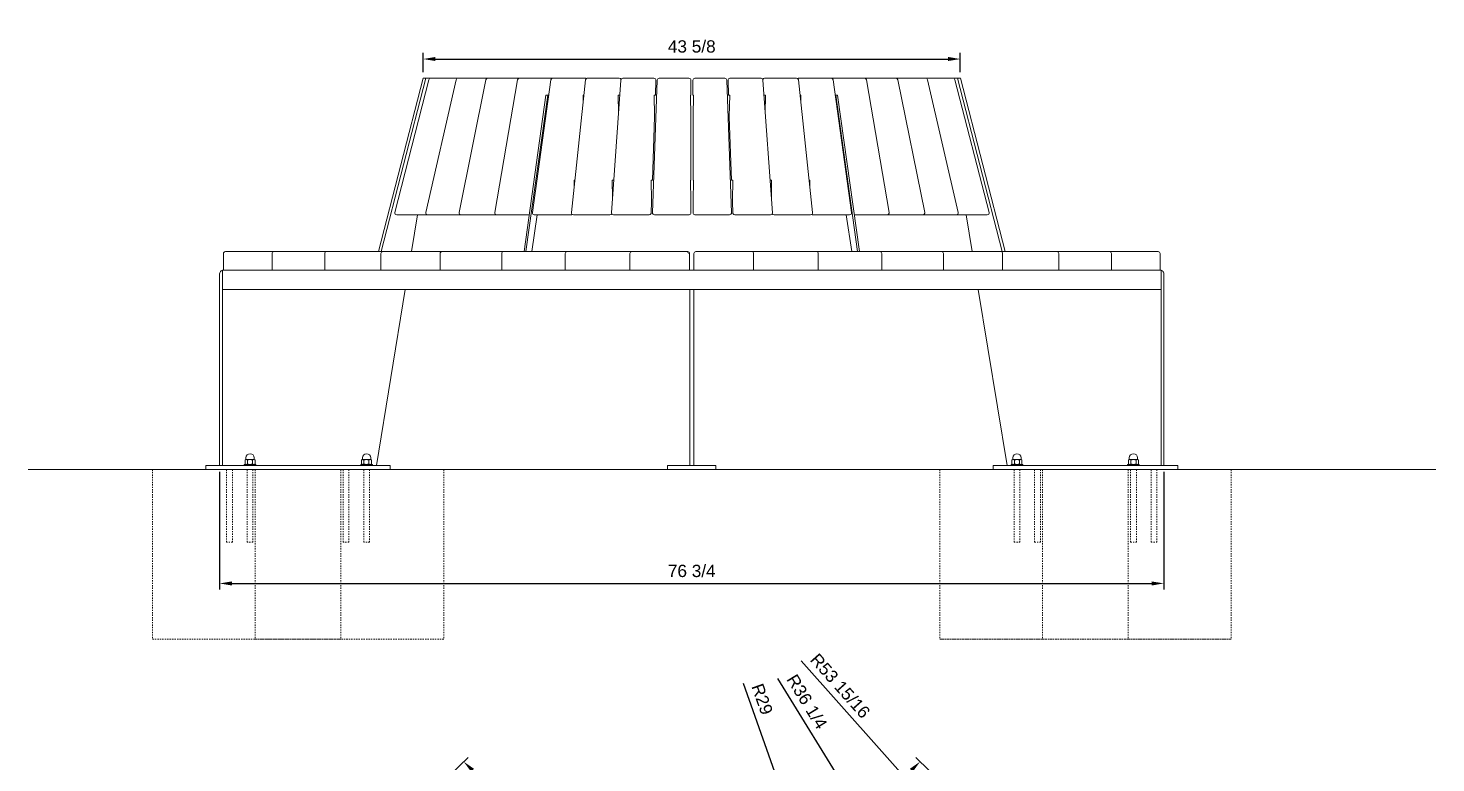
# Model space of a CAD drawing. Header units: inches. Extents: x -15 to 173, y -9 to 125.
# Drawn here: x -14.7 to 99.7, y 65.8 to 125.5 of the extents above; entities that cross this region are included whole.
import ezdxf

# ---------------------------------------------------------------- set-up
doc = ezdxf.new("R2010")
doc.units = ezdxf.units.IN
doc.header["$PDSIZE"] = -1
doc.linetypes.add('HIDDEN', pattern=[1.905, 1.27, -0.635])
for name, color, linetype, lineweight in [('ZANO_R', 7, 'Continuous', 0), ('ZANO_R_przerywana', 250, 'HIDDEN', 0), ('ZANO_W', 1, 'Continuous', 0)]:
    doc.layers.add(name, color=color, linetype=linetype, lineweight=lineweight)
doc.styles.get("Standard").update_dxf_attribs({"font": 'ARIALUNI.TTF'})
doc.dimstyles.new('amerykanie', dxfattribs={"dimtxt": 50, "dimasz": 50, "dimexe": 0.5, "dimexo": 0.5, "dimgap": 1, "dimtad": 1, "dimdec": 0, "dimzin": 0, "dimlunit": 5, "dimtxsty": 'Standard', "dimcen": 0.09, "dimclrd": 1, "dimclre": 1, "dimclrt": 1, "dimazin": 0, "dimtfac": 1, "dimtdec": 0, "dimtmove": 0, "dimatfit": 3, "dimfxl": 1, "dimtzin": 0, "dimarcsym": 1})

# ---------------------------------------------------------------- blocks, each defined once
blk = doc.blocks.new('*D376')
at = {"layer": 'Defpoints', "color": 0}
for p in [(39.27, 84.03), (18.57, 63.75), (59.97, 63.75), (32.47, 58.98)]:
    blk.add_point(p, dxfattribs=at)
at = {"layer": 'ZANO_W', "color": 1, "lineweight": -2}
for p, q in [((18.93, 64.1), (21.09, 66.21)), ((59.61, 64.1), (57.46, 66.21))]:
    blk.add_line(p, q, dxfattribs=at)
blk.add_arc((39.27, 84.03), 25.96, 226.623, 313.3759, dxfattribs=at)
at = {"layer": 'ZANO_W', "color": 1}
for points in [[(21.56, 65.28), (21.33, 65.04), (20.73, 65.86)], [(57.22, 65.04), (56.98, 65.28), (57.81, 65.86)]]:
    blk.add_solid(points, dxfattribs=at)
at = {"layer": 'ZANO_W', "color": 1, "insert": (39.27, 59.08), "char_height": 1, "attachment_point": 5, "rotation": 359.9995}
blk.add_mtext("91%%d10'", dxfattribs=at)
blk = doc.blocks.new('*D378')
at = {"layer": 'Defpoints', "color": 0}
for p in [(39.27, 84.03), (75.13, 43.72)]:
    blk.add_point(p, dxfattribs=at)
at = {"layer": 'ZANO_W', "color": 1, "lineweight": -2}
blk.add_line((74.47, 44.47), (48.14, 74.06), dxfattribs=at)
at = {"layer": 'ZANO_W', "color": 1}
blk.add_solid([(74.34, 44.36), (74.59, 44.58), (75.13, 43.72)], dxfattribs=at)
at = {"layer": 'ZANO_W', "color": 1, "insert": (51.32, 72.02), "char_height": 1, "attachment_point": 5, "rotation": 311.6657}
blk.add_mtext('R53 15/16', dxfattribs=at)
blk = doc.blocks.new('*D379')
at = {"layer": 'Defpoints', "color": 0}
for p in [(39.27, 84.03), (58.21, 53.15)]:
    blk.add_point(p, dxfattribs=at)
at = {"layer": 'ZANO_W', "color": 1, "lineweight": -2}
blk.add_line((57.69, 54), (46.26, 72.63), dxfattribs=at)
at = {"layer": 'ZANO_W', "color": 1}
blk.add_solid([(57.55, 53.91), (57.83, 54.09), (58.21, 53.15)], dxfattribs=at)
at = {"layer": 'ZANO_W', "color": 1, "insert": (48.62, 70.73), "char_height": 1, "attachment_point": 5, "rotation": 301.5279}
blk.add_mtext('R36 1/4', dxfattribs=at)
blk = doc.blocks.new('*D380')
at = {"layer": 'Defpoints', "color": 0}
for p in [(39.27, 84.03), (48.95, 56.7)]:
    blk.add_point(p, dxfattribs=at)
at = {"layer": 'ZANO_W', "color": 1, "lineweight": -2}
blk.add_line((48.62, 57.64), (43.46, 72.2), dxfattribs=at)
at = {"layer": 'ZANO_W', "color": 1}
blk.add_solid([(48.46, 57.58), (48.78, 57.7), (48.95, 56.7)], dxfattribs=at)
at = {"layer": 'ZANO_W', "color": 1, "insert": (44.98, 70.94), "char_height": 1, "attachment_point": 5, "rotation": 289.5082}
blk.add_mtext('R29', dxfattribs=at)
blk = doc.blocks.new('*D388')
at = {"layer": 'Defpoints', "color": 0}
for p in [(61.08, 122.98), (17.44, 121.42), (61.08, 121.42)]:
    blk.add_point(p, dxfattribs=at)
at = {"layer": 'ZANO_W', "color": 1, "lineweight": -2}
for p, q in [((17.44, 121.92), (17.44, 123.48)), ((18.44, 122.98), (60.08, 122.98)), ((61.08, 121.92), (61.08, 123.48))]:
    blk.add_line(p, q, dxfattribs=at)
at = {"layer": 'ZANO_W', "color": 1}
for points in [[(18.44, 123.15), (18.44, 122.82), (17.44, 122.98)], [(60.08, 122.82), (60.08, 123.15), (61.08, 122.98)]]:
    blk.add_solid(points, dxfattribs=at)
at = {"layer": 'ZANO_W', "color": 1, "insert": (39.26, 124), "char_height": 1, "attachment_point": 5}
blk.add_mtext('43 5/8', dxfattribs=at)
blk = doc.blocks.new('*D389')
at = {"layer": 'Defpoints', "color": 0}
for p in [(0.9, 89.92), (77.62, 89.92), (77.62, 80.35)]:
    blk.add_point(p, dxfattribs=at)
at = {"layer": 'ZANO_W', "color": 1, "lineweight": -2}
for p, q in [((0.9, 89.42), (0.9, 79.85)), ((77.62, 89.42), (77.62, 79.85)), ((1.9, 80.35), (76.62, 80.35))]:
    blk.add_line(p, q, dxfattribs=at)
at = {"layer": 'ZANO_W', "color": 1}
for points in [[(1.9, 80.51), (1.9, 80.18), (0.9, 80.35)], [(76.62, 80.18), (76.62, 80.51), (77.62, 80.35)]]:
    blk.add_solid(points, dxfattribs=at)
at = {"layer": 'ZANO_W', "color": 1, "insert": (39.26, 81.36), "char_height": 1, "attachment_point": 5}
blk.add_mtext('76 3/4', dxfattribs=at)

msp = doc.modelspace()

# ---------------------------------------------------------------- linework, layer by layer
at = {"layer": 'ZANO_R'}
for p, q in [((13.81132, 107.32537), (17.43875, 121.41985)), ((14.03403, 107.32537), (17.66146, 121.41985)), ((17.89975, 121.3015), (15.13281, 110.51774)), ((17.66146, 121.41985), (17.43875, 121.41985)), ((20.12829, 121.29768), (17.64684, 110.51392)), ((17.66146, 121.41985), (18.05229, 121.41985)), ((18.05229, 121.41985), (19.81272, 121.41985)), ((19.81272, 121.41985), (20.28176, 121.41985)), ((20.28176, 121.41985), (22.1883, 121.41985)), ((22.53801, 121.29347), (20.36575, 110.5097)), ((22.1883, 121.41985), (22.69239, 121.41985)), ((22.69239, 121.41985), (24.72684, 121.41985)), ((25.10594, 121.28889), (23.26359, 110.50512)), ((24.72684, 121.41985), (25.26117, 121.41985)), ((25.26117, 121.41985), (27.40411, 121.41985)), ((27.80759, 121.28399), (26.31274, 110.50023)), ((27.40411, 121.41985), (27.93866, 121.41985)), ((27.95112, 121.41935), (27.93866, 121.41985)), ((27.96358, 121.41985), (30.19455, 121.41985)), ((30.6172, 121.27882), (29.48412, 110.49506)), ((30.19455, 121.41985), (30.61554, 121.41985)), ((30.77382, 121.41985), (33.07153, 121.41985)), ((33.50798, 121.27345), (32.74748, 110.48968)), ((33.07153, 121.41985), (33.37495, 121.41985)), ((33.66507, 121.41985), (36.00759, 121.41985)), ((36.00759, 121.41985), (36.19053, 121.41985)), ((36.45235, 121.26792), (36.07169, 110.48416)), ((36.30487, 120.0419), (36.34791, 121.25679)), ((36.60973, 121.41985), (38.9747, 121.41985)), ((38.9747, 121.41985), (39.03542, 121.41985)), ((39.19306, 120.0419), (39.1929, 121.26239)), ((39.36013, 121.26233), (39.36045, 120.0419)), ((39.51761, 121.41985), (39.57969, 121.41985)), ((39.57969, 121.41985), (41.94454, 121.41985)), ((42.48681, 110.48422), (42.10192, 121.26798)), ((42.20495, 121.25673), (42.24846, 120.0419)), ((42.36233, 121.41985), (42.54661, 121.41985)), ((42.54661, 121.41985), (44.88876, 121.41985)), ((45.81052, 110.48974), (45.04585, 121.2735)), ((45.17744, 121.41985), (45.48217, 121.41985)), ((45.48217, 121.41985), (47.77927, 121.41985)), ((49.07303, 110.49512), (47.93588, 121.27888)), ((47.93607, 121.41985), (48.35834, 121.41985)), ((48.35834, 121.41985), (50.58846, 121.41985)), ((50.61189, 121.41985), (50.60017, 121.41941)), ((50.61189, 121.41985), (51.14767, 121.41985)), ((52.24322, 110.50028), (50.74444, 121.28405)), ((51.14767, 121.41985), (53.28952, 121.41985)), ((53.28952, 121.41985), (53.82354, 121.41985)), ((55.29085, 110.50518), (53.44474, 121.28894)), ((53.82354, 121.41985), (55.85668, 121.41985)), ((55.85668, 121.41985), (56.36041, 121.41985)), ((58.18686, 110.50975), (56.01105, 121.29351)), ((56.36041, 121.41985), (58.26542, 121.41985)), ((58.26542, 121.41985), (58.73405, 121.41985)), ((60.90363, 110.51396), (58.41888, 121.29773)), ((58.73405, 121.41985), (60.49276, 121.41985)), ((60.85996, 121.41985), (60.49276, 121.41985)), ((63.41526, 110.51778), (60.64529, 121.30155)), ((64.4874, 107.32537), (60.85996, 121.41985)), ((61.08267, 121.41985), (60.85996, 121.41985)), ((64.71011, 107.32537), (61.08267, 121.41985)), ((27.41011, 120.03796), (25.64164, 107.32537)), ((27.55566, 120.03796), (25.78719, 107.32537)), ((27.55566, 120.03796), (27.41011, 120.03796)), ((27.55566, 120.03796), (27.63486, 120.03796)), ((30.48723, 120.0419), (30.42796, 120.0419)), ((30.42796, 120.0419), (30.43609, 119.55519)), ((33.42112, 120.0419), (33.29195, 120.0419)), ((33.29195, 120.0419), (33.31729, 118.56951)), ((36.30297, 120.0419), (36.21291, 120.0419)), ((36.21291, 120.0419), (36.24274, 118.34176)), ((36.30487, 120.0419), (36.30297, 120.0419)), ((39.19286, 120.0419), (39.16296, 120.0419)), ((39.16296, 120.0419), (39.19308, 118.34176)), ((39.19306, 120.0419), (39.19286, 120.0419)), ((39.36067, 120.0419), (39.36045, 120.0419)), ((39.39123, 120.0419), (39.36067, 120.0419)), ((39.36112, 118.34176), (39.39123, 120.0419)), ((42.25039, 120.0419), (42.24846, 120.0419)), ((42.34112, 120.0419), (42.25039, 120.0419)), ((42.31129, 118.34176), (42.34112, 120.0419)), ((45.2616, 120.0419), (45.13318, 120.0419)), ((45.23652, 118.58454), (45.2616, 120.0419)), ((48.1248, 120.0419), (48.06632, 120.0419)), ((48.11681, 119.56313), (48.1248, 120.0419)), ((50.96575, 120.03796), (50.91763, 120.03796)), ((50.96575, 120.03796), (52.73422, 107.32537)), ((51.11131, 120.03796), (50.96575, 120.03796)), ((51.11131, 120.03796), (52.87977, 107.32537)), ((36.06046, 113.14305), (36.24211, 118.27046)), ((39.19398, 113.14305), (39.19329, 118.31809)), ((39.3609, 118.31756), (39.36226, 113.14305)), ((42.31194, 118.26994), (42.49558, 113.14305)), ((29.70222, 113.14305), (29.71047, 112.64931)), ((29.76235, 113.14305), (29.70222, 113.14305)), ((32.80455, 113.14305), (32.83006, 111.66067)), ((32.9346, 113.14305), (32.80455, 113.14305)), ((35.9685, 113.14305), (35.99833, 111.44291)), ((36.05856, 113.14305), (35.9685, 113.14305)), ((36.06046, 113.14305), (36.05856, 113.14305)), ((39.16388, 113.14305), (39.194, 111.44291)), ((39.19377, 113.14305), (39.16388, 113.14305)), ((39.19398, 113.14305), (39.19377, 113.14305)), ((39.36248, 113.14305), (39.36226, 113.14305)), ((39.39304, 113.14305), (39.36248, 113.14305)), ((39.36293, 111.44291), (39.39304, 113.14305)), ((42.49751, 113.14305), (42.49558, 113.14305)), ((42.58824, 113.14305), (42.49751, 113.14305)), ((42.55841, 111.44291), (42.58824, 113.14305)), ((45.75167, 113.14305), (45.62238, 113.14305)), ((45.72642, 111.67574), (45.75167, 113.14305)), ((48.85315, 113.14305), (48.79381, 113.14305)), ((48.84503, 112.65728), (48.85315, 113.14305)), ((35.96587, 110.47303), (35.99771, 111.37161)), ((39.19433, 110.47862), (39.19421, 111.41924)), ((39.36271, 111.41871), (39.36296, 110.47856)), ((42.55906, 111.37109), (42.59123, 110.47297)), ((17.33019, 110.32112), (15.28535, 110.32112)), ((16.96868, 110.32112), (16.48112, 107.32537)), ((17.80031, 110.32112), (17.33019, 110.32112)), ((20.01487, 110.32112), (17.80031, 110.32112)), ((20.52012, 110.32112), (20.01487, 110.32112)), ((22.88326, 110.32112), (20.52012, 110.32112)), ((23.41882, 110.32112), (22.88326, 110.32112)), ((25.90797, 110.32112), (23.41882, 110.32112)), ((26.05839, 110.32112), (25.90797, 110.32112)), ((26.26936, 107.32537), (26.70493, 110.32112)), ((29.06014, 110.32112), (26.46873, 110.32112)), ((29.48112, 110.32112), (29.06014, 110.32112)), ((32.30967, 110.32112), (29.64074, 110.32112)), ((32.61308, 110.32112), (32.30967, 110.32112)), ((35.62555, 110.32112), (32.90457, 110.32112)), ((35.80849, 110.32112), (35.62555, 110.32112)), ((38.97613, 110.32112), (36.22908, 110.32112)), ((39.03685, 110.32112), (38.97613, 110.32112)), ((39.58252, 110.32112), (39.52044, 110.32112)), ((42.32943, 110.32112), (39.58252, 110.32112)), ((42.93289, 110.32112), (42.74861, 110.32112)), ((45.65344, 110.32112), (42.93289, 110.32112)), ((46.24821, 110.32112), (45.94348, 110.32112)), ((48.91642, 110.32112), (46.24821, 110.32112)), ((49.49683, 110.32112), (49.07456, 110.32112)), ((52.08724, 110.32112), (49.49683, 110.32112)), ((52.25206, 107.32537), (51.81648, 110.32112)), ((52.64775, 110.32112), (52.46303, 110.32112)), ((55.13563, 110.32112), (52.64775, 110.32112)), ((55.67089, 110.32112), (55.13563, 110.32112)), ((58.03249, 110.32112), (55.67089, 110.32112)), ((58.53738, 110.32112), (58.03249, 110.32112)), ((60.75017, 110.32112), (58.53738, 110.32112)), ((61.21988, 110.32112), (60.75017, 110.32112)), ((63.26273, 110.32112), (61.21988, 110.32112)), ((61.55274, 110.32112), (62.04031, 107.32537)), ((1.21455, 107.16789), (1.21455, 105.82931)), ((1.37203, 107.32537), (4.65679, 107.32537)), ((4.65679, 107.32537), (5.32001, 107.32537)), ((5.16253, 107.16789), (5.16253, 105.82931)), ((5.32001, 107.32537), (8.88384, 107.32537)), ((8.88384, 107.32537), (9.59777, 107.32537)), ((9.44029, 107.16789), (9.44029, 105.82931)), ((9.59777, 107.32537), (13.40605, 107.32537)), ((13.40605, 107.32537), (14.16374, 107.32537)), ((14.00626, 107.16789), (14.00626, 105.82931)), ((14.16374, 107.32537), (18.17947, 107.32537)), ((18.17947, 107.32537), (18.97356, 107.32537)), ((18.81608, 107.16789), (18.81608, 105.82931)), ((18.97356, 107.32537), (23.15772, 107.32537)), ((23.15772, 107.32537), (23.9805, 107.32537)), ((23.82302, 107.16789), (23.82302, 105.82931)), ((23.9805, 107.32537), (28.29243, 107.32537)), ((28.29243, 107.32537), (29.1359, 107.32537)), ((28.97842, 107.16789), (28.97842, 105.82931)), ((29.1359, 107.32537), (33.53372, 107.32537)), ((33.53372, 107.32537), (34.38968, 107.32537)), ((34.2322, 107.16789), (34.2322, 105.82931)), ((34.38968, 107.32537), (38.83064, 107.32537)), ((38.83064, 107.32537), (38.92944, 107.32537)), ((39.08692, 105.82931), (39.08692, 107.16789)), ((39.4345, 107.16789), (39.4345, 105.82931)), ((39.59198, 107.32537), (39.69078, 107.32537)), ((39.69078, 107.32537), (44.13175, 107.32537)), ((44.13175, 107.32537), (44.98771, 107.32537)), ((44.28923, 105.82931), (44.28923, 107.16789)), ((44.98771, 107.32537), (49.38553, 107.32537)), ((49.38553, 107.32537), (50.22899, 107.32537)), ((49.54301, 105.82931), (49.54301, 107.16789)), ((50.22899, 107.32537), (54.54093, 107.32537)), ((54.54093, 107.32537), (55.3637, 107.32537)), ((54.69841, 105.82931), (54.69841, 107.16789)), ((55.3637, 107.32537), (59.54787, 107.32537)), ((59.54787, 107.32537), (60.34195, 107.32537)), ((59.70535, 105.82931), (59.70535, 107.16789)), ((60.34195, 107.32537), (64.35768, 107.32537)), ((64.35768, 107.32537), (65.11537, 107.32537)), ((64.51516, 105.82931), (64.51516, 107.16789)), ((65.11537, 107.32537), (68.92366, 107.32537)), ((68.92366, 107.32537), (69.63758, 107.32537)), ((69.08114, 105.82931), (69.08114, 107.16789)), ((69.63758, 107.32537), (73.20141, 107.32537)), ((73.20141, 107.32537), (73.86464, 107.32537)), ((73.35889, 105.82931), (73.35889, 107.16789)), ((73.86464, 107.32537), (77.14939, 107.32537)), ((77.30687, 105.82931), (77.30687, 107.16789)), ((0.89881, 89.92381), (0.89881, 105.43561)), ((1.12152, 105.82931), (1.12152, 104.25451)), ((1.21455, 105.82931), (1.12152, 105.82931)), ((1.12152, 89.92381), (1.12152, 105.43561)), ((1.26589, 105.82931), (1.21455, 105.82931)), ((1.26589, 105.82931), (4.55065, 105.82931)), ((4.67038, 105.82931), (4.55065, 105.82931)), ((5.16253, 105.82931), (4.67038, 105.82931)), ((5.22584, 105.82931), (5.16338, 105.82931)), ((5.22584, 105.82931), (8.78968, 105.82931)), ((8.91282, 105.82931), (8.78968, 105.82931)), ((9.44029, 105.82931), (8.91282, 105.82931)), ((9.51649, 105.82931), (9.44351, 105.82931)), ((9.51649, 105.82931), (13.32477, 105.82931)), ((13.45013, 105.82931), (13.32477, 105.82931)), ((14.01334, 105.82931), (13.45013, 105.82931)), ((14.09613, 105.82931), (14.01334, 105.82931)), ((14.09613, 105.82931), (18.11186, 105.82931)), ((18.23822, 105.82931), (18.11186, 105.82931)), ((18.82849, 105.82931), (18.23822, 105.82931)), ((18.92028, 105.82931), (18.82849, 105.82931)), ((18.92028, 105.82931), (23.10444, 105.82931)), ((23.23057, 105.82931), (23.10444, 105.82931)), ((23.84216, 105.82931), (23.23057, 105.82931)), ((23.94206, 105.82931), (23.84216, 105.82931)), ((23.94206, 105.82931), (28.254, 105.82931)), ((28.37867, 105.82931), (28.254, 105.82931)), ((29.00565, 105.82931), (28.37867, 105.82931)), ((29.11269, 105.82931), (29.00565, 105.82931)), ((29.11269, 105.82931), (33.51051, 105.82931)), ((33.63251, 105.82931), (33.51051, 105.82931)), ((34.26877, 105.82931), (33.63251, 105.82931)), ((34.38191, 105.82931), (34.26877, 105.82931)), ((34.38191, 105.82931), (38.82288, 105.82931)), ((38.94103, 105.82931), (38.82288, 105.82931)), ((39.5804, 105.82931), (38.94103, 105.82931)), ((39.69854, 105.82931), (39.5804, 105.82931)), ((39.69854, 105.82931), (44.13951, 105.82931)), ((44.25266, 105.82931), (44.13951, 105.82931)), ((44.88892, 105.82931), (44.25266, 105.82931)), ((45.01092, 105.82931), (44.88892, 105.82931)), ((45.01092, 105.82931), (49.40874, 105.82931)), ((49.51578, 105.82931), (49.40874, 105.82931)), ((50.14276, 105.82931), (49.51578, 105.82931)), ((50.26742, 105.82931), (50.14276, 105.82931)), ((50.26742, 105.82931), (54.57936, 105.82931)), ((54.67926, 105.82931), (54.57936, 105.82931)), ((55.29086, 105.82931), (54.67926, 105.82931)), ((55.41698, 105.82931), (55.29086, 105.82931)), ((55.41698, 105.82931), (59.60115, 105.82931)), ((59.69294, 105.82931), (59.60115, 105.82931)), ((60.28321, 105.82931), (59.69294, 105.82931)), ((60.40956, 105.82931), (60.28321, 105.82931)), ((60.40956, 105.82931), (64.4253, 105.82931)), ((64.50808, 105.82931), (64.4253, 105.82931)), ((65.0713, 105.82931), (64.50808, 105.82931)), ((65.19666, 105.82931), (65.0713, 105.82931)), ((65.19666, 105.82931), (69.00494, 105.82931)), ((69.07792, 105.82931), (69.00494, 105.82931)), ((69.60861, 105.82931), (69.08114, 105.82931)), ((69.73175, 105.82931), (69.60861, 105.82931)), ((69.73175, 105.82931), (73.29558, 105.82931)), ((73.35805, 105.82931), (73.29558, 105.82931)), ((73.85104, 105.82931), (73.35889, 105.82931)), ((73.97078, 105.82931), (73.85104, 105.82931)), ((73.97078, 105.82931), (77.25553, 105.82931)), ((77.30687, 105.82931), (77.25553, 105.82931)), ((77.39991, 105.82931), (77.30687, 105.82931)), ((77.39991, 105.82931), (77.39991, 104.25451)), ((77.39991, 89.92381), (77.39991, 105.43561)), ((77.62262, 89.92381), (77.62262, 105.43561)), ((77.39991, 104.25451), (1.12152, 104.25451)), ((15.98133, 104.25451), (13.64899, 89.92381)), ((25.37615, 104.25451), (25.37615, 104.25057)), ((25.37615, 104.25057), (25.5217, 104.25057)), ((25.5217, 104.25451), (25.5217, 104.25057)), ((25.5217, 104.25057), (25.7705, 104.25057)), ((39.10323, 104.25451), (39.10323, 89.92381)), ((39.41819, 104.25451), (39.41819, 89.92381)), ((52.99972, 104.25057), (52.75092, 104.25057)), ((52.99972, 104.25451), (52.99972, 104.25057)), ((52.99972, 104.25057), (53.14527, 104.25057)), ((53.14527, 104.25451), (53.14527, 104.25057)), ((62.54009, 104.25451), (64.87244, 89.92381)), ((2.96778, 90.38429), (2.96778, 90.05388)), ((3.02213, 90.41593), (2.97733, 90.39007)), ((3.06154, 90.41593), (3.02213, 90.41593)), ((3.04182, 90.55373), (3.04182, 90.42578)), ((3.35964, 90.41593), (3.06154, 90.41593)), ((3.1553, 90.38429), (3.1553, 90.05388)), ((3.67457, 90.41593), (3.35964, 90.41593)), ((3.56399, 90.38429), (3.56399, 90.05388)), ((3.73079, 90.41593), (3.67457, 90.41593)), ((3.71111, 90.42578), (3.71111, 90.55373)), ((3.7756, 90.39007), (3.73079, 90.41593)), ((3.78515, 90.38429), (3.77515, 90.38928)), ((3.78515, 90.38429), (3.78515, 90.05388)), ((12.43298, 90.38429), (12.43298, 90.05388)), ((12.48733, 90.41593), (12.44253, 90.39007)), ((12.52674, 90.41593), (12.48733, 90.41593)), ((12.50702, 90.55373), (12.50702, 90.42578)), ((12.82484, 90.41593), (12.52674, 90.41593)), ((12.6205, 90.38429), (12.6205, 90.05388)), ((13.13977, 90.41593), (12.82484, 90.41593)), ((13.02919, 90.38429), (13.02919, 90.05388)), ((13.196, 90.41593), (13.13977, 90.41593)), ((13.17631, 90.42578), (13.17631, 90.55373)), ((13.2408, 90.39007), (13.196, 90.41593)), ((13.25035, 90.38429), (13.24035, 90.38928)), ((13.25035, 90.38429), (13.25035, 90.05388)), ((65.32543, 90.41593), (65.2706, 90.38428)), ((65.27063, 90.38429), (65.27063, 90.05388)), ((65.37424, 90.41593), (65.32543, 90.41593)), ((65.34511, 90.55373), (65.34511, 90.42578)), ((65.68242, 90.41593), (65.37424, 90.41593)), ((65.47785, 90.38429), (65.47785, 90.05388)), ((65.98794, 90.41593), (65.68242, 90.41593)), ((65.88699, 90.38429), (65.88699, 90.05388)), ((66.03409, 90.41593), (65.98794, 90.41593)), ((66.01441, 90.42578), (66.01441, 90.55373)), ((66.08892, 90.38428), (66.03409, 90.41593)), ((66.0889, 90.38429), (66.0889, 90.05388)), ((74.79063, 90.41593), (74.7358, 90.38428)), ((74.73583, 90.38429), (74.73583, 90.05388)), ((74.83944, 90.41593), (74.79063, 90.41593)), ((74.81032, 90.55373), (74.81032, 90.42578)), ((75.14762, 90.41593), (74.83944, 90.41593)), ((74.94305, 90.38429), (74.94305, 90.05388)), ((75.45314, 90.41593), (75.14762, 90.41593)), ((75.35219, 90.38429), (75.35219, 90.05388)), ((75.49929, 90.41593), (75.45314, 90.41593)), ((75.47961, 90.42578), (75.47961, 90.55373)), ((75.55412, 90.38428), (75.49929, 90.41593)), ((75.5541, 90.38429), (75.5541, 90.05388)), ((-14.65468, 89.60885), (99.71313, 89.60885)), ((-4.5576, 89.60885), (-7.3307, 89.60885)), ((-4.5576, 89.60885), (3.79405, 89.60885)), ((10.75375, 89.60885), (-4.5576, 89.60885)), ((-0.2187, 89.92381), (-0.2187, 89.60885)), ((-0.2187, 89.92381), (-0.10339, 89.92381)), ((-0.10339, 89.92381), (2.12372, 89.92381)), ((0.89881, 89.92381), (1.12152, 89.92381)), ((1.94131, 89.60885), (1.47003, 89.60885)), ((2.12372, 89.92381), (2.68049, 89.92381)), ((2.68049, 89.92381), (14.65119, 89.92381)), ((2.90402, 90.02223), (2.90402, 89.92381)), ((3.84891, 90.02223), (2.90402, 90.02223)), ((2.97736, 90.04808), (3.02213, 90.02223)), ((3.61164, 89.60885), (3.14036, 89.60885)), ((3.73079, 90.02223), (3.77556, 90.04808)), ((3.77515, 90.0488), (3.78515, 90.05388)), ((3.79405, 89.60885), (19.1054, 89.60885)), ((3.84891, 89.92381), (3.84891, 90.02223)), ((19.1054, 89.60885), (10.75375, 89.60885)), ((11.40744, 89.60885), (10.93616, 89.60885)), ((12.36923, 90.02223), (12.36923, 89.92381)), ((13.31411, 90.02223), (12.36923, 90.02223)), ((12.44256, 90.04808), (12.48733, 90.02223)), ((13.07777, 89.60885), (12.60649, 89.60885)), ((13.196, 90.02223), (13.24076, 90.04808)), ((13.24035, 90.0488), (13.25035, 90.05388)), ((13.31411, 89.92381), (13.31411, 90.02223)), ((14.65119, 89.92381), (14.7665, 89.92381)), ((14.7665, 89.60885), (14.7665, 89.92381)), ((37.29221, 89.60885), (37.29221, 89.92381)), ((37.29221, 89.92381), (37.68591, 89.92381)), ((37.68591, 89.60885), (37.29221, 89.60885)), ((37.68591, 89.92381), (40.83551, 89.92381)), ((37.68591, 89.60885), (40.83551, 89.60885)), ((39.10323, 89.92381), (39.41819, 89.92381)), ((40.83551, 89.92381), (41.22922, 89.92381)), ((41.22922, 89.60885), (40.83551, 89.60885)), ((41.22922, 89.92381), (41.22922, 89.60885)), ((59.41602, 89.60885), (74.72738, 89.60885)), ((67.76767, 89.60885), (59.41602, 89.60885)), ((63.75492, 89.92381), (63.75492, 89.60885)), ((63.75492, 89.92381), (63.87024, 89.92381)), ((63.87024, 89.92381), (75.84093, 89.92381)), ((65.20732, 90.02223), (65.20732, 89.92381)), ((66.1522, 90.02223), (65.20732, 90.02223)), ((65.2706, 90.05389), (65.32543, 90.02223)), ((65.44459, 89.60885), (65.91586, 89.60885)), ((66.03409, 90.02223), (66.08892, 90.05389)), ((66.1522, 89.92381), (66.1522, 90.02223)), ((67.11492, 89.60885), (67.58619, 89.60885)), ((83.07903, 89.60885), (67.76767, 89.60885)), ((74.67252, 90.02223), (74.67252, 89.92381)), ((74.67252, 90.02223), (75.6174, 90.02223)), ((74.72738, 89.60885), (83.07903, 89.60885)), ((74.7358, 90.05389), (74.79063, 90.02223)), ((74.90886, 89.60885), (75.38013, 89.60885)), ((75.49929, 90.02223), (75.55412, 90.05389)), ((75.6174, 89.92381), (75.6174, 90.02223)), ((75.84093, 89.92381), (76.39771, 89.92381)), ((76.39771, 89.92381), (78.62481, 89.92381)), ((76.57919, 89.60885), (77.05046, 89.60885)), ((77.39991, 89.92381), (77.62262, 89.92381)), ((78.62481, 89.92381), (78.74013, 89.92381)), ((78.74013, 89.60885), (78.74013, 89.92381))]:
    msp.add_line(p, q, dxfattribs=at)
at = {"layer": 'ZANO_R', "flags": 128}
for points in [[(0.89881, 105.43561), (0.90416, 105.51241), (0.92, 105.58627), (0.94572, 105.65434), (0.98034, 105.714), (1.02253, 105.76296), (1.07066, 105.79934), (1.12152, 105.82135)], [(77.39991, 105.82135), (77.45076, 105.79934), (77.49889, 105.76296), (77.54108, 105.714), (77.5757, 105.65434), (77.60143, 105.58627), (77.61727, 105.51241), (77.62262, 105.43561)], [(25.7705, 104.25057), (25.78179, 104.25281), (25.78545, 104.25451)], [(52.73596, 104.25451), (52.73962, 104.25281), (52.75092, 104.25057)], [(2.97778, 90.38928), (3.01372, 90.40725), (3.06154, 90.41593)], [(3.56399, 90.38429), (3.61816, 90.40725), (3.67457, 90.41593)], [(12.44298, 90.38928), (12.47892, 90.40725), (12.52674, 90.41593)], [(13.02919, 90.38429), (13.08336, 90.40725), (13.13977, 90.41593)], [(65.27063, 90.38429), (65.32139, 90.40725), (65.37424, 90.41593)], [(65.88699, 90.38429), (65.93645, 90.40725), (65.98794, 90.41593)], [(74.73583, 90.38429), (74.78659, 90.40725), (74.83944, 90.41593)], [(75.35219, 90.38429), (75.40165, 90.40725), (75.45314, 90.41593)]]:
    msp.add_lwpolyline(points, dxfattribs=at)
at = {"layer": 'ZANO_R'}
for centre, radius, start, end in [((18.05229, 121.26237), 0.15748, 90, 165.6092609), ((20.28176, 121.26237), 0.15748, 90, 167.0412736), ((22.69239, 121.26237), 0.15748, 90, 168.6108339), ((25.26117, 121.26237), 0.15748, 90, 170.3049134), ((27.96358, 121.26237), 0.15748, 90, 172.1079305), ((30.61554, 121.26237), 0.15748, 59.8327783, 90), ((30.77382, 121.26237), 0.15748, 90, 174.0017841), ((33.37495, 121.26237), 0.15748, 22.9075757, 90), ((33.66507, 121.26237), 0.15748, 90, 175.9660557), ((36.19053, 121.26237), 0.15748, 357.9710129, 90), ((36.60973, 121.26237), 0.15748, 90, 177.9783873), ((39.03542, 121.26237), 0.15748, 0.0076049, 90), ((39.51761, 121.26237), 0.15748, 90, 180.0150236), ((41.94454, 121.26237), 0.15748, 2.0441052, 90), ((42.36233, 121.26237), 0.15748, 90, 182.0514787), ((44.88876, 121.26237), 0.15748, 4.0560322, 90), ((45.17744, 121.26237), 0.15748, 90, 156.4243715), ((47.77927, 121.26237), 0.15748, 6.0196424, 90), ((47.93607, 121.26237), 0.15748, 90, 119.8578052), ((50.58846, 121.26237), 0.15748, 7.9125967, 90), ((53.28952, 121.26237), 0.15748, 9.7145005, 90), ((55.85668, 121.26237), 0.15748, 11.4072799, 90), ((58.26542, 121.26237), 0.15748, 12.9753817, 90), ((60.49276, 121.26237), 0.15748, 14.4058054, 90), ((15.28535, 110.4786), 0.15748, 165.6092609, 270), ((17.80031, 110.4786), 0.15748, 167.0412736, 270), ((20.52012, 110.4786), 0.15748, 168.6108339, 270), ((23.41882, 110.4786), 0.15748, 170.3049134, 270), ((26.46873, 110.4786), 0.15748, 172.1079305, 270), ((29.48112, 110.4786), 0.15748, 270, 300.4489292), ((29.64074, 110.4786), 0.15748, 174.0017841, 270), ((32.61308, 110.4786), 0.15748, 270, 337.7413346), ((32.90457, 110.4786), 0.15748, 175.9660557, 270), ((35.80849, 110.4786), 0.15748, 270, 357.9710129), ((36.22908, 110.4786), 0.15748, 177.9783873, 270), ((39.03685, 110.4786), 0.15748, 270, 0.0076049), ((39.52044, 110.4786), 0.15748, 180.0150236, 270), ((42.32943, 110.4786), 0.15748, 270, 2.0441052), ((42.74861, 110.4786), 0.15748, 182.0514787, 270), ((45.65344, 110.4786), 0.15748, 270, 4.0560322), ((45.94348, 110.4786), 0.15748, 202.9447383, 270), ((48.91642, 110.4786), 0.15748, 270, 6.0196424), ((49.07456, 110.4786), 0.15748, 239.8614624, 270), ((52.08724, 110.4786), 0.15748, 270, 7.9125967), ((55.13563, 110.4786), 0.15748, 270, 9.7145005), ((58.03249, 110.4786), 0.15748, 270, 11.4072799), ((60.75017, 110.4786), 0.15748, 270, 12.9753817), ((63.26273, 110.4786), 0.15748, 270, 14.4058054), ((1.37203, 107.16789), 0.15748, 90, 180), ((5.32001, 107.16789), 0.15748, 90, 180), ((9.59777, 107.16789), 0.15748, 90, 180), ((14.16374, 107.16789), 0.15748, 90, 180), ((18.97356, 107.16789), 0.15748, 90, 180), ((23.9805, 107.16789), 0.15748, 90, 180), ((29.1359, 107.16789), 0.15748, 90, 180), ((34.38968, 107.16789), 0.15748, 90, 180), ((38.83064, 107.16789), 0.15748, 359.9992925, 90.0000939), ((38.92945, 107.16789), 0.15748, 359.999282, 90.000111), ((39.59198, 107.16789), 0.15748, 89.999889, 180.000718), ((44.13175, 107.16789), 0.15748, 0, 90), ((49.38553, 107.16789), 0.15748, 0, 90), ((54.54093, 107.16789), 0.15748, 0, 90), ((59.54787, 107.16789), 0.15748, 0, 90), ((64.35769, 107.16789), 0.15748, 0, 90), ((68.92366, 107.16789), 0.15748, 0, 90), ((73.20141, 107.16789), 0.15748, 0, 90), ((77.14939, 107.16789), 0.15748, 0, 90), ((3.03198, 90.42578), 0.00984, 270, 0), ((3.37646, 90.55373), 0.33465, 0, 180), ((3.05725, 90.2485), 0.16749, 54.1660078, 88.5309722), ((3.3697, 89.67548), 0.74052, 90.7780435, 106.8294133), ((3.35236, 89.69337), 0.7226, 72.9702193, 89.4223239), ((3.66757, 90.18246), 0.23358, 59.7758331, 88.2825054), ((3.72095, 90.42578), 0.00984, 180, 270), ((12.49718, 90.42578), 0.00984, 270, 0), ((12.84167, 90.55373), 0.33465, 0, 180), ((12.52245, 90.24849), 0.1675, 54.1669202, 88.5309288), ((12.8349, 89.67552), 0.74048, 90.7778222, 106.8298336), ((12.81756, 89.69339), 0.72258, 72.9699404, 89.4226029), ((13.13277, 90.18245), 0.23359, 59.7764452, 88.2825366), ((13.18615, 90.42578), 0.00984, 180, 270), ((65.33527, 90.42578), 0.00984, 270, 0), ((65.67976, 90.55373), 0.33465, 0, 180), ((65.37002, 90.21669), 0.19929, 57.2431031, 88.7867648), ((65.69248, 89.67393), 0.74208, 90.7767238, 106.8116463), ((65.67513, 89.69186), 0.72411, 72.9880518, 89.4233795), ((65.98087, 90.21654), 0.19952, 57.2200529, 87.9693251), ((66.02425, 90.42578), 0.00984, 180, 270), ((74.80047, 90.42578), 0.00984, 270, 0), ((75.14496, 90.55373), 0.33465, 0, 180), ((74.83522, 90.21668), 0.1993, 57.2438704, 88.7867226), ((75.15768, 89.67394), 0.74206, 90.776779, 106.8117898), ((75.14033, 89.69183), 0.72414, 72.9884503, 89.4231796), ((75.44607, 90.21654), 0.19952, 57.219816, 87.969562), ((75.48945, 90.42578), 0.00984, 180, 270), ((3.06381, 90.1747), 0.15248, 235.6523865, 269.1459335), ((3.05385, 90.19973), 0.17766, 272.4805998, 304.82238), ((3.36721, 90.74661), 0.72441, 252.9909118, 269.4016515), ((3.3524, 90.7445), 0.72231, 270.5742412, 287.0331955), ((3.68157, 90.25571), 0.23358, 239.7757567, 268.2826169), ((3.66706, 90.25747), 0.23536, 271.8274788, 300.1141476), ((12.52902, 90.17471), 0.15249, 235.6535241, 269.1447959), ((12.51905, 90.19975), 0.17768, 272.4817409, 304.8203699), ((12.8324, 90.74657), 0.72437, 252.9904391, 269.4019251), ((12.8176, 90.7445), 0.72231, 270.5742412, 287.0331955), ((13.14677, 90.25572), 0.23359, 239.7762021, 268.2821716), ((13.13226, 90.25749), 0.23537, 271.8276825, 300.1133006), ((65.37846, 90.22148), 0.19929, 237.2429209, 268.7877092), ((65.36669, 90.2324), 0.2103, 272.0587475, 301.9113475), ((65.68999, 90.74812), 0.72593, 253.0088032, 269.4028467), ((65.67518, 90.74602), 0.72382, 270.5733744, 287.0151742), ((65.99502, 90.22165), 0.19954, 237.2216045, 267.9678113), ((65.98036, 90.22327), 0.20118, 272.1600214, 302.6505628), ((74.84366, 90.22149), 0.1993, 237.2437419, 268.7868881), ((74.83189, 90.2324), 0.2103, 272.0582686, 301.9111013), ((75.15519, 90.74812), 0.72593, 253.0088106, 269.4026408), ((75.14037, 90.74606), 0.72386, 270.5735717, 287.0147784), ((75.46021, 90.22163), 0.19952, 237.2197801, 267.9688755), ((75.44556, 90.22326), 0.20117, 272.1597197, 302.6508645)]:
    msp.add_arc(centre, radius, start, end, dxfattribs=at)
for centre, major_axis, ratio, start_param, end_param in [((36.08696, 118.33897), (-0.00806, 0.46043), 0.338333351, 4.557121333, 4.712534032), ((39.03581, 118.33897), (-0.00815, 0.46043), 0.341573635, 4.660974438, 4.712405), ((39.51838, 118.33897), (0.00815, 0.46043), 0.341555541, 1.570779582, 1.623363669), ((42.46704, 118.33897), (0.00806, 0.46043), 0.338279241, 1.570649136, 1.727213899), ((35.84255, 111.44012), (-0.00806, 0.46043), 0.338333351, 4.557121333, 4.712534032), ((39.03673, 111.44012), (-0.00815, 0.46043), 0.341573635, 4.660974438, 4.712405), ((39.52019, 111.44012), (0.00815, 0.46043), 0.341555541, 1.570779582, 1.623363669), ((42.71416, 111.44012), (0.00806, 0.46043), 0.338279241, 1.570649136, 1.727213899)]:
    msp.add_ellipse(centre, major_axis=major_axis, ratio=ratio, start_param=start_param, end_param=end_param, dxfattribs=at)
at = {"layer": 'ZANO_R_przerywana', "ltscale": 0.05}
for p, q in [((-4.5576, 89.60885), (-4.5576, 75.82933)), ((1.46991, 89.60885), (1.46991, 83.70334)), ((1.94235, 83.70334), (1.94235, 89.60885)), ((3.14024, 89.60885), (3.14024, 83.70334)), ((3.61268, 83.70334), (3.61268, 89.60885)), ((3.79405, 89.60885), (3.79405, 75.82933)), ((10.75375, 89.60885), (10.75375, 75.82933)), ((10.93512, 89.60885), (10.93512, 83.70334)), ((11.40756, 83.70334), (11.40756, 89.60885)), ((12.60544, 89.60885), (12.60544, 83.70334)), ((13.07789, 83.70334), (13.07789, 89.60885)), ((19.1054, 89.60885), (19.1054, 75.82933)), ((59.41602, 89.60885), (59.41602, 75.82933)), ((65.44354, 89.60885), (65.44354, 83.70334)), ((65.91598, 83.70334), (65.91598, 89.60885)), ((67.11387, 89.60885), (67.11387, 83.70334)), ((67.58631, 83.70334), (67.58631, 89.60885)), ((67.76767, 89.60885), (67.76767, 75.82933)), ((74.72738, 89.60885), (74.72738, 75.82933)), ((74.90874, 89.60885), (74.90874, 83.70334)), ((75.38118, 83.70334), (75.38118, 89.60885)), ((76.57907, 89.60885), (76.57907, 83.70334)), ((77.05151, 83.70334), (77.05151, 89.60885)), ((83.07903, 89.60885), (83.07903, 75.82933)), ((1.94235, 83.70334), (1.46991, 83.70334)), ((3.61268, 83.70334), (3.14024, 83.70334)), ((11.40756, 83.70334), (10.93512, 83.70334)), ((13.07789, 83.70334), (12.60544, 83.70334)), ((65.44354, 83.70334), (65.91598, 83.70334)), ((67.11387, 83.70334), (67.58631, 83.70334)), ((74.90874, 83.70334), (75.38118, 83.70334)), ((76.57907, 83.70334), (77.05151, 83.70334)), ((-4.5576, 75.82933), (3.79405, 75.82933)), ((10.75375, 75.82933), (-4.5576, 75.82933)), ((3.79405, 75.82933), (19.1054, 75.82933)), ((19.1054, 75.82933), (10.75375, 75.82933)), ((59.41602, 75.82933), (74.72738, 75.82933)), ((67.76767, 75.82933), (59.41602, 75.82933)), ((83.07903, 75.82933), (67.76767, 75.82933)), ((74.72738, 75.82933), (83.07903, 75.82933))]:
    msp.add_line(p, q, dxfattribs=at)

# ---------------------------------------------------------------- dimensions: what is measured, and where the dimension line sits
at = {"layer": 'ZANO_W'}
for base, p1, p2, picture, middle in [((61.08267, 122.98289), (17.43875, 121.41985), (61.08267, 121.41985), '*D388', (39.26071, 124.00199)), ((77.62262, 80.345), (0.89881, 89.92381), (77.62262, 89.92381), '*D389', (39.26071, 81.3641))]:
    dim = msp.add_linear_dim(base=base, p1=p1, p2=p2, dimstyle='amerykanie', override={"dimtxt": 1, "dimasz": 1, "dimgap": 0.5, "dimdec": 4, "dimaunit": 1, "dimadec": 1, "dimtdec": 4, "dimtmove": 1, "dimfrac": 2}, dxfattribs=at)
    dim.commit()
    dim.dimension.update_dxf_attribs({"geometry": picture, "text_midpoint": middle})
dim = msp.add_angular_dim_3p(base=(32.46845, 58.9754), center=(39.2722, 84.0257), p1=(18.5749, 63.74637), p2=(59.96912, 63.74599), dimstyle='amerykanie', override={"dimtxt": 1, "dimasz": 1, "dimgap": 0.5, "dimdec": 4, "dimaunit": 1, "dimadec": 1, "dimtdec": 4, "dimtmove": 1, "dimfrac": 2}, dxfattribs=at)
dim.commit()
dim.dimension.update_dxf_attribs({"geometry": '*D376', "text_midpoint": (39.27196, 59.08289)})
for center, mpoint, picture, middle in [((39.26676, 84.0258), (75.13411, 43.72058), '*D378', (50.55713, 71.33847)), ((39.2722, 84.0257), (58.21477, 53.14797), '*D379', (47.7546, 70.19878)), ((39.2722, 84.0257), (48.95399, 56.69762), '*D380', (44.02635, 70.60649))]:
    dim = msp.add_radius_dim(center=center, mpoint=mpoint, dimstyle='amerykanie', override={"dimtxt": 1, "dimasz": 1, "dimgap": 0.5, "dimdec": 4, "dimaunit": 1, "dimadec": 1, "dimtdec": 4, "dimtmove": 1, "dimfrac": 2}, dxfattribs=at)
    dim.commit()
    dim.dimension.update_dxf_attribs({"geometry": picture, "text_midpoint": middle, "dimtype": 164})

doc.saveas('drawing.dxf')
